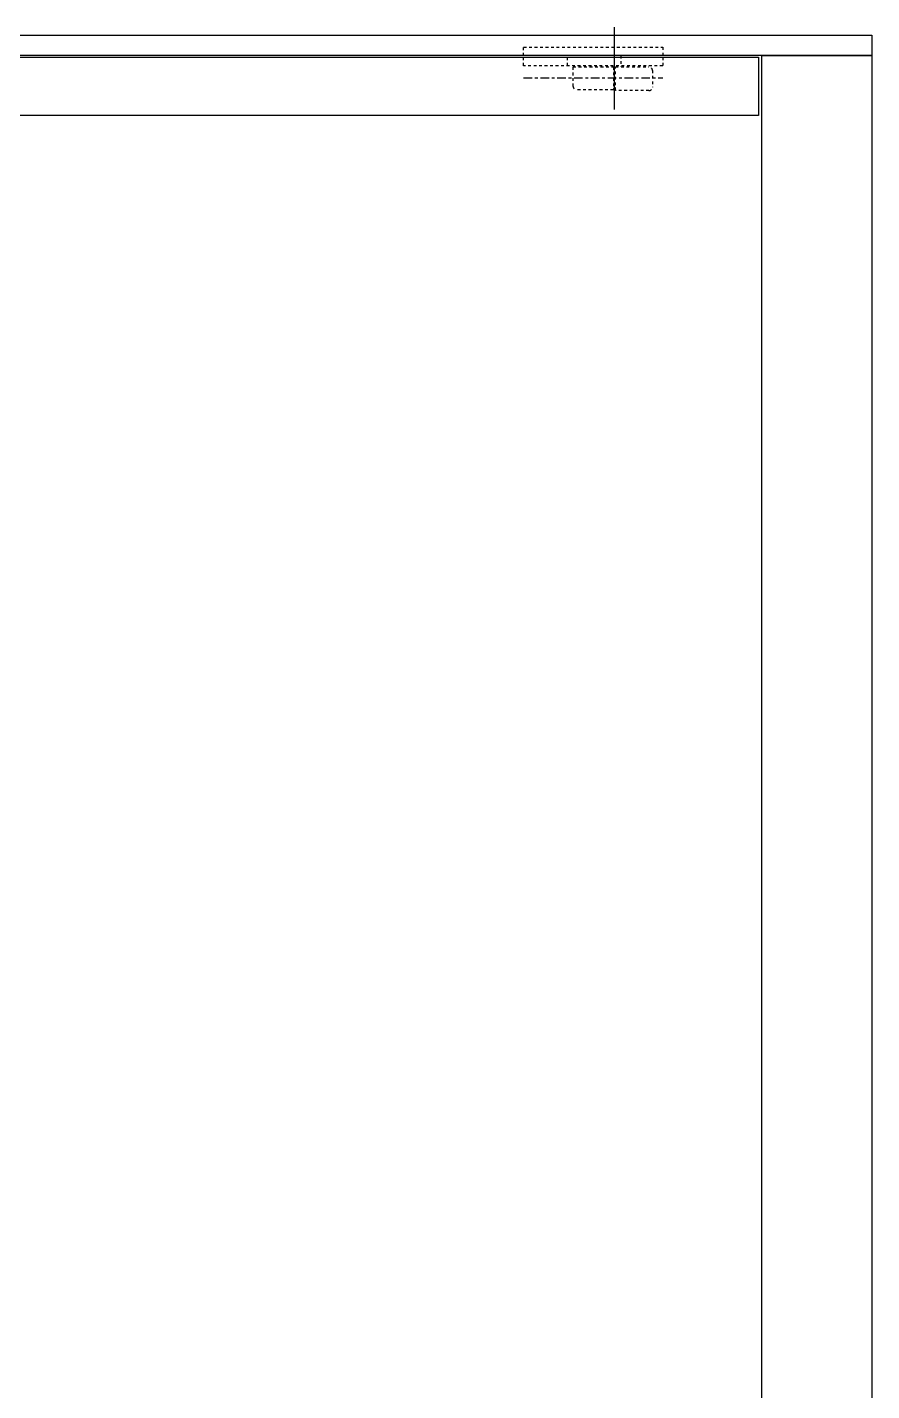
# Model space of a CAD drawing. Header units: inches. Extents: x -71 to 69, y 0 to 103.
# Drawn here: x -1.7 to 29.06, y 49.67 to 99.35 of the extents above; entities that cross this region are included whole.
import ezdxf

# ---------------------------------------------------------------- set-up
doc = ezdxf.new("R2010")
doc.units = ezdxf.units.IN
doc.header["$LTSCALE"] = 0.25
doc.header["$MEASUREMENT"] = 0
doc.linetypes.add('CENTER', pattern=[2, 1.25, -0.25, 0.25, -0.25])
doc.linetypes.add('HIDDEN', pattern=[0.375, 0.25, -0.125])
for name, color, linetype in [('01 - Ground Level Doors', 2, 'Continuous'), ('DIM', 4, 'Continuous'), ('DOOR', 3, 'Continuous')]:
    doc.layers.add(name, color=color, linetype=linetype)
doc.layers.add('02 - Upper Level Windows -0- Sill Anchor Holes', color=7, linetype='Continuous', plot=False)

# ---------------------------------------------------------------- blocks, each defined once
blk = doc.blocks.new('A$C32b2407b')
at = {"color": 30, "linetype": 'HIDDEN'}
for p, q in [((-0.813, 3.535), (-0.4, 3.535)), ((-0.445, 1.597), (-0.813, 1.597))]:
    blk.add_line(p, q, dxfattribs=at)
for points in [[(-0.813, 0), (-1.118, 0), (-1.118, 5.066), (-0.813, 5.066)], [(-0.445, 0), (-0.75, 0), (-0.75, 5.066), (-0.445, 5.066)]]:
    blk.add_lwpolyline(points, close=True, dxfattribs=at)
at = {"color": 2, "linetype": 'HIDDEN'}
for points in [[(0.336, 4.691, -0.414214), (0.461, 4.566), (0.461, 3.348), (-0.399, 3.348), (-0.399, 4.566, -0.414214), (-0.274, 4.691), (0.336, 4.691)], [(-0.399, 1.803), (-0.399, 3.268), (0.433, 3.268), (0.433, 1.928, -0.414214), (0.308, 1.803), (-0.4, 1.803)]]:
    blk.add_lwpolyline(points, format="xyb", dxfattribs=at)
blk.add_open_spline([(0.361, 3.35), (0.361, 3.35), (0.362, 3.286), (0.407, 3.268)], degree=3, dxfattribs=at)
at = {"layer": 'DIM', "color": 30, "linetype": 'CENTER', "lineweight": 25}
blk.add_lwpolyline([(0, 0), (0, 5.066)], dxfattribs=at)
blk = doc.blocks.new('A$C720d01c6')
at = {"layer": '01 - Ground Level Doors'}
for points in [[(26.7088658, 108.1710001), (26.7088658, 104.1710001), (101.4588658, 104.1710001), (101.4588658, 108.1710001)], [(102.2088658, 10.2960001), (102.2088658, 108.1710001), (101.4588658, 108.1710001), (101.4588658, 10.2960001)]]:
    blk.add_lwpolyline(points, close=True, dxfattribs=at)
at = {"layer": '02 - Upper Level Windows -0- Sill Anchor Holes', "color": 5}
blk.add_line((99.4915194, 98.7960001), (102.4915194, 98.7960001), dxfattribs=at)
at = {"layer": 'DOOR', "color": 1}
blk.add_lwpolyline([(101.3963658, 10.9835001), (101.3963658, 104.0460001), (99.2713658, 104.0460001), (99.2713658, 10.9835001)], close=True, dxfattribs=at)
at = {"xscale": -1}
blk.add_blockref('A$C32b2407b', (100.6463658, 95.4923602), dxfattribs=at)

msp = doc.modelspace()

# ---------------------------------------------------------------- block references
at = {"xscale": -1, "rotation": 270}
msp.add_blockref('A$C720d01c6', (-79.1085001, -3.1463658), dxfattribs=at)

doc.saveas('drawing.dxf')
